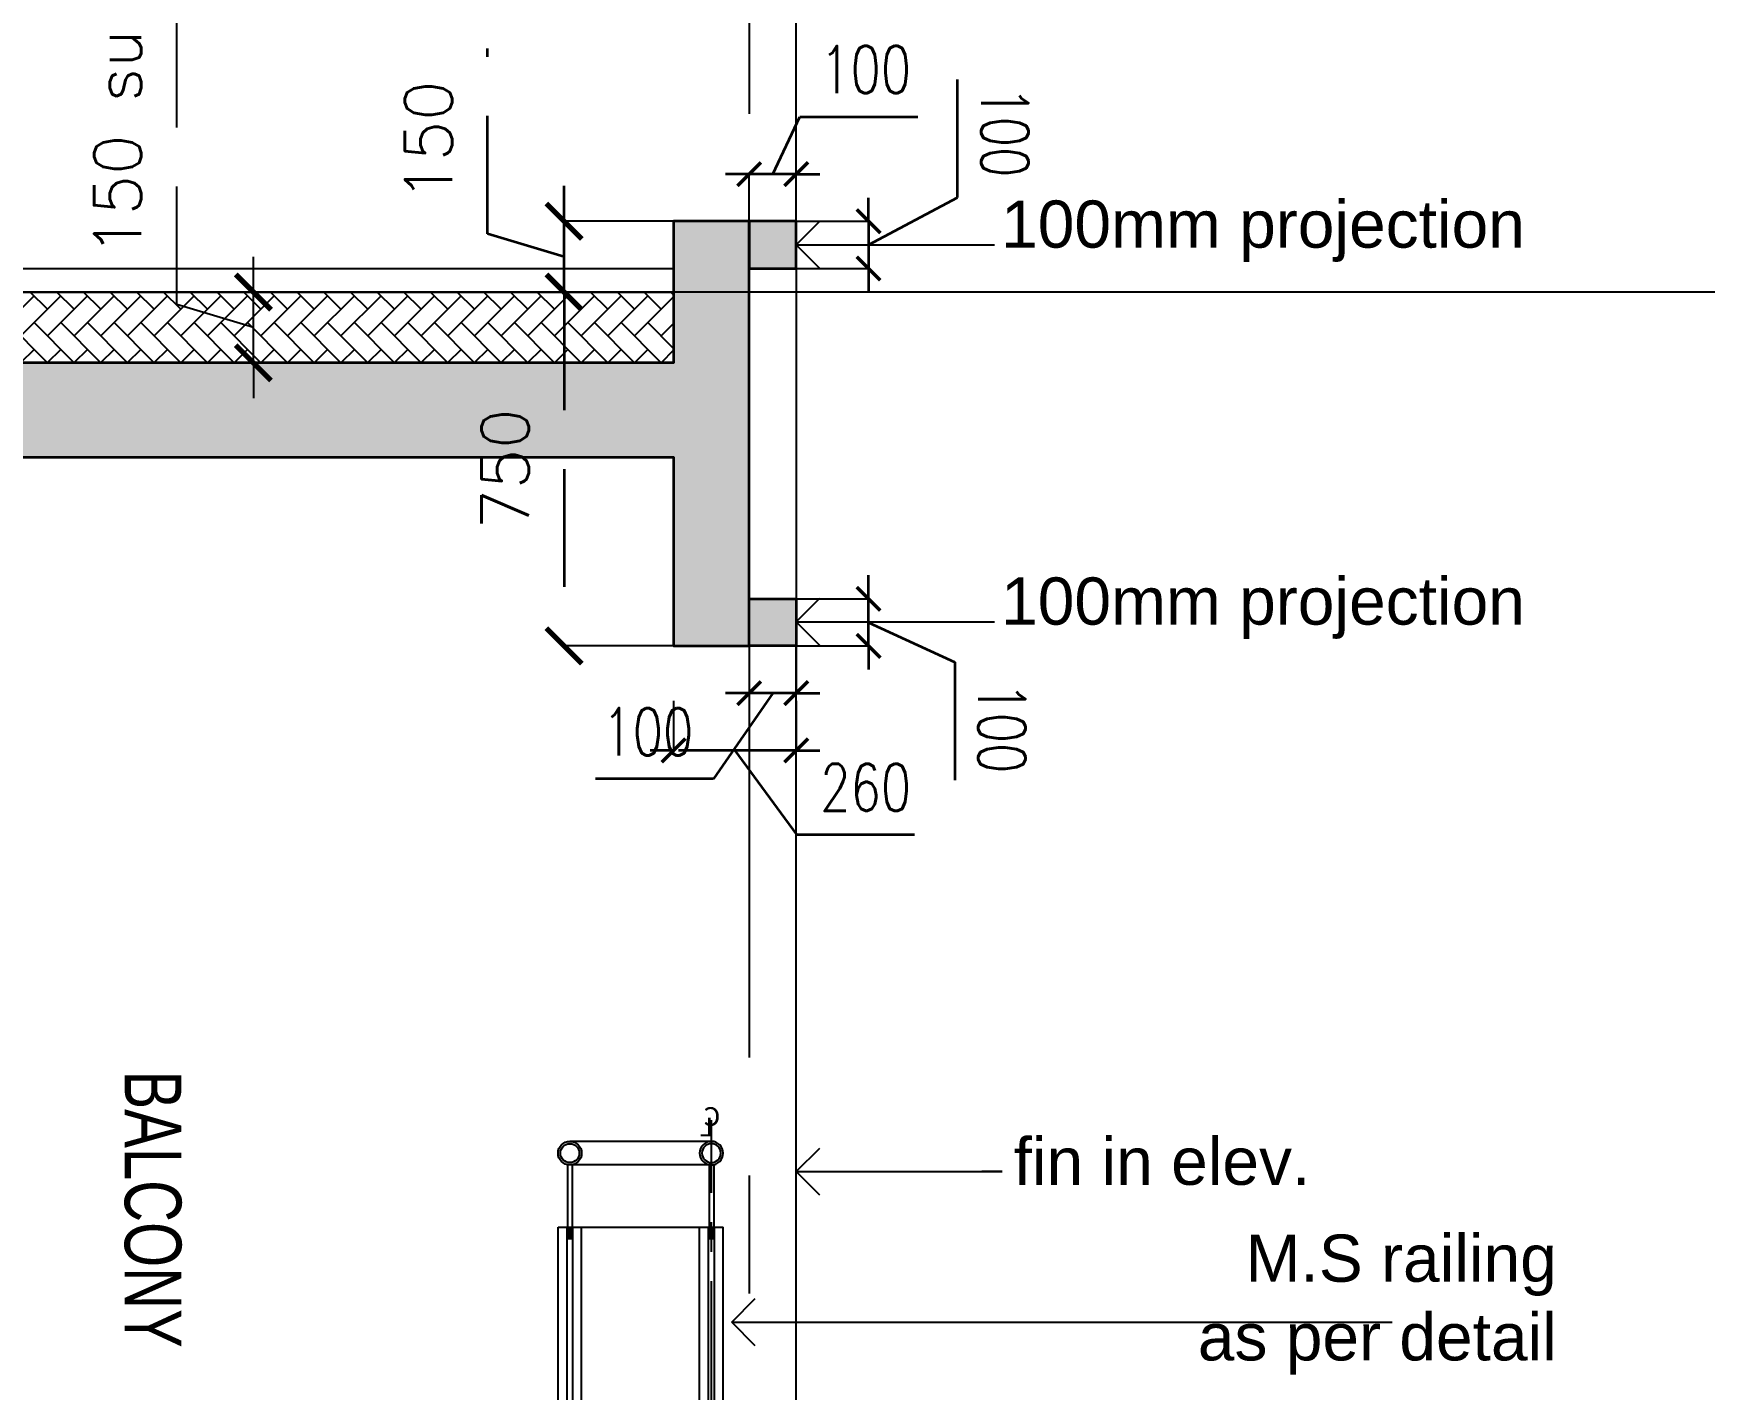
# Model space of a CAD drawing. Header units: millimetres. Extents: x 1066295 to 1300022, y -5734212 to -5454663.
# Drawn here: x 1121144 to 1124686, y -5619320 to -5616445 of the extents above; entities that cross this region are included whole.
import ezdxf

# ---------------------------------------------------------------- set-up
doc = ezdxf.new("R2010")
doc.units = ezdxf.units.MM
doc.header["$LTSCALE"] = 1000
doc.header["$MEASUREMENT"] = 0
for name, pattern in [('AUDIT_D_120904163729-0', [0]), ('T9_PROFILE SECTIONS$0$AUDIT_D_120904163729-0', [0]), ('T9_PROFILE SECTIONS$0$CENTER', [2, 1.25, -0.25, 0.25, -0.25]), ('T9_PROFILE SECTIONS$0$HIDDEN', [0.375, 0.25, -0.125]), ('T9_PROFILE SECTIONS$0$HIDDEN2', [0.1875, 0.125, -0.0625]), ('T9_PROFILE SECTIONS$0$PHANTOM2', [1.25, 0.625, -0.125, 0.125, -0.125, 0.125, -0.125]), ('T9_PROFILE SECTIONS$0$T10(T7 IS SIMILAR BUT MIRROR) - DIMENSION & TEXTING$0$HIDDEN', [0.375, 0.25, -0.125]), ('T9_PROFILE SECTIONS$0$T8_PROFILE SECTIONS$0$HIDDEN', [0.375, 0.25, -0.125])]:
    doc.linetypes.add(name, pattern=pattern)
doc.layers.get('0').update_dxf_attribs({"linetype": 'AUDIT_D_120904163729-0'})
for name, color, linetype in [('T9_PROFILE SECTIONS$0$A-BUILDING LINE TURNS HERE', 252, 'T9_PROFILE SECTIONS$0$PHANTOM2'), ('T9_PROFILE SECTIONS$0$A-DIM', 2, 'Continuous'), ('T9_PROFILE SECTIONS$0$A-SUNK SLAB', 251, 'T9_PROFILE SECTIONS$0$AUDIT_D_120904163729-0'), ('T9_PROFILE SECTIONS$0$DETAIL TEXT', 84, 'T9_PROFILE SECTIONS$0$HIDDEN'), ('T9_PROFILE SECTIONS$0$Elev 01', 8, 'Continuous'), ('T9_PROFILE SECTIONS$0$ELEV 5', 8, 'Continuous'), ('T9_PROFILE SECTIONS$0$F.F.L', 36, 'Continuous'), ('T9_PROFILE SECTIONS$0$GLASS', 5, 'Continuous'), ('T9_PROFILE SECTIONS$0$HATCH 150', 8, 'Continuous'), ('T9_PROFILE SECTIONS$0$Leader', 2, 'T9_PROFILE SECTIONS$0$AUDIT_D_120904163729-0'), ('T9_PROFILE SECTIONS$0$LEVEL', 7, 'Continuous'), ('T9_PROFILE SECTIONS$0$T10(T7 IS SIMILAR BUT MIRROR) - DIMENSION & TEXTING$0$A-DIMENSIONS', 2, 'T9_PROFILE SECTIONS$0$T10(T7 IS SIMILAR BUT MIRROR) - DIMENSION & TEXTING$0$HIDDEN')]:
    doc.layers.add(name, color=color, linetype=linetype)
for name, color, linetype, lineweight in [('T9_PROFILE SECTIONS$0$A-DIMENSION', 2, 'Continuous', 35), ('T9_PROFILE SECTIONS$0$A-SLAB', 3, 'Continuous', 35), ('T9_PROFILE SECTIONS$0$a-Text', 4, 'Continuous', 0), ('T9_PROFILE SECTIONS$0$R0-18-10-2014-T1-1st Podium Floor Plan$0$Text', 7, 'Continuous', 0), ('T9_PROFILE SECTIONS$0$T8_PROFILE SECTIONS$0$A-DIMENSION', 2, 'Continuous', 35)]:
    doc.layers.add(name, color=color, linetype=linetype, lineweight=lineweight)
doc.styles.add('T9_PROFILE SECTIONS$0$arial', font='sanss___.ttf')
doc.styles.add('T9_PROFILE SECTIONS$0$ARIAL ARROW', font='arial.ttf')
doc.styles.add('T9_PROFILE SECTIONS$0$CLUSTER A- TOILET DETAIL$0$texts', font='simplex.shx', dxfattribs={"width": 0.75})
doc.styles.add('T9_PROFILE SECTIONS$0$Romans 1', font='romans.shx', dxfattribs={"height": 100})
doc.styles.add('T9_PROFILE SECTIONS$0$RSP_TXT 500', font='swisscl.ttf', dxfattribs={"height": 250})
doc.styles.add('T9_PROFILE SECTIONS$0$T8_PROFILE SECTIONS$0$Romans 1', font='romans.shx', dxfattribs={"height": 100})
doc.dimstyles.new('T9_PROFILE SECTIONS$0$ALPINE S', dxfattribs={"dimscale": 0, "dimtxt": 100, "dimasz": 75, "dimexe": 0, "dimexo": 0, "dimgap": 75, "dimtad": 1, "dimdec": 0, "dimzin": 0, "dimdsep": 46, "dimtxsty": 'T9_PROFILE SECTIONS$0$Romans 1', "dimblk": 'T9_PROFILE SECTIONS$0$_ArchTick', "dimcen": 0.09, "dimclrd": 256, "dimclre": 256, "dimclrt": 7, "dimadec": 0, "dimazin": 0, "dimtfac": 1, "dimtdec": 0, "dimtofl": 0, "dimtmove": 1, "dimatfit": 0, "dimldrblk": 'T9_PROFILE SECTIONS$0$_Open90', "dimfxl": 1, "dimtolj": 1, "dimtzin": 0, "dimarcsym": 0})
doc.dimstyles.new('T9_PROFILE SECTIONS$0$T8_PROFILE SECTIONS$0$ALPINE S', dxfattribs={"dimscale": 0, "dimtxt": 100, "dimasz": 75, "dimexe": 0, "dimexo": 0, "dimgap": 75, "dimtad": 1, "dimdec": 0, "dimzin": 0, "dimdsep": 46, "dimtxsty": 'T9_PROFILE SECTIONS$0$T8_PROFILE SECTIONS$0$Romans 1', "dimblk": 'T9_PROFILE SECTIONS$0$T8_PROFILE SECTIONS$0$_ArchTick', "dimcen": 0.09, "dimclrd": 256, "dimclre": 256, "dimclrt": 7, "dimadec": 0, "dimazin": 0, "dimtfac": 1, "dimtdec": 0, "dimtofl": 0, "dimtmove": 1, "dimatfit": 0, "dimldrblk": 'T9_PROFILE SECTIONS$0$T8_PROFILE SECTIONS$0$_Open90', "dimfxl": 1, "dimtolj": 1, "dimtzin": 0, "dimarcsym": 0})

# ---------------------------------------------------------------- blocks, each defined once
blk = doc.blocks.new('T9_PROFILE SECTIONS$0$A$C04612184')
at = {"layer": 'T9_PROFILE SECTIONS$0$LEVEL', "color": 8, "linetype": 'T9_PROFILE SECTIONS$0$HIDDEN2', "ltscale": 5}
blk.add_line((89.81805045481178, 74.91499993094112), (-67.827070132691, 74.91499993094112), dxfattribs=at)
blk = doc.blocks.new('T9_PROFILE SECTIONS$0$_ArchTick')
at = {"color": 0, "linetype": 'ByBlock', "const_width": 0.15}
blk.add_lwpolyline([(-0.5, -0.5), (0.5, 0.5)], dxfattribs=at)
blk = doc.blocks.new('*D207')
at = {"layer": 'T9_PROFILE SECTIONS$0$A-DIMENSION', "linetype": 'T9_PROFILE SECTIONS$0$HIDDEN', "transparency": 16777216}
for p, q in [((1365446.794161737, -5672712.128635515), (1365495.544161737, -5672549.628635515)), ((1365495.544161737, -5672549.628635515), (1365888.401304594, -5672549.628635515)), ((1365371.794161764, -5672712.128635515), (1365296.794161764, -5672712.128635515)), ((1365371.794161764, -5672712.128635515), (1365521.79416171, -5672712.128635515)), ((1365521.79416171, -5672712.128635515), (1365596.79416171, -5672712.128635515))]:
    blk.add_line(p, q, dxfattribs=at)
at = {"layer": 'T9_PROFILE SECTIONS$0$A-DIMENSION', "linetype": 'T9_PROFILE SECTIONS$0$HIDDEN', "lineweight": -2, "transparency": 16777216}
for p, q in [((1365371.794161764, -5672944.361768509), (1365371.794161764, -5672712.128635515)), ((1365521.79416171, -5672944.361768509), (1365521.79416171, -5672712.128635515))]:
    blk.add_line(p, q, dxfattribs=at)
at = {"layer": 'T9_PROFILE SECTIONS$0$A-DIMENSION', "linetype": 'ByBlock', "transparency": 16777216, "xscale": 75, "yscale": 75, "zscale": 75}
blk.add_blockref('T9_PROFILE SECTIONS$0$_ArchTick', (1365371.794161764, -5672712.128635515), dxfattribs=at)
at = {"layer": 'T9_PROFILE SECTIONS$0$A-DIMENSION', "linetype": 'ByBlock', "transparency": 16777216, "xscale": 75, "yscale": 75, "zscale": 75, "rotation": 180}
blk.add_blockref('T9_PROFILE SECTIONS$0$_ArchTick', (1365521.79416171, -5672712.128635515), dxfattribs=at)
at = {"layer": 'T9_PROFILE SECTIONS$0$A-DIMENSION', "color": 7, "linetype": 'ByBlock', "transparency": 16777216, "insert": (1365691.972733166, -5672424.628635515), "char_height": 100, "attachment_point": 5, "style": 'T9_PROFILE SECTIONS$0$Romans 1'}
blk.add_mtext('\\A1;150', dxfattribs=at)
blk = doc.blocks.new('T9_PROFILE SECTIONS$0$_Open90')
at = {"color": 0, "linetype": 'ByBlock', "lineweight": -2}
for p, q in [((-0.5, 0.5), (0, 0)), ((0, 0), (-1, 0)), ((0, 0), (-0.5, -0.5))]:
    blk.add_line(p, q, dxfattribs=at)
blk = doc.blocks.new('*D208')
at = {"layer": 'T9_PROFILE SECTIONS$0$T10(T7 IS SIMILAR BUT MIRROR) - DIMENSION & TEXTING$0$A-DIMENSIONS', "lineweight": -2, "transparency": 16777216}
for p, q in [((1365296.794161941, -5672053.53087431), (1365345.544161941, -5671891.03087431)), ((1365345.544161941, -5671891.03087431), (1366186.020352418, -5671891.03087431)), ((1365221.794161764, -5672053.53087431), (1365146.794161764, -5672053.53087431)), ((1365221.794161764, -5672053.53087431), (1365371.794162118, -5672053.53087431)), ((1365371.794162118, -5672053.53087431), (1365446.794162118, -5672053.53087431))]:
    blk.add_line(p, q, dxfattribs=at)
at = {"layer": 'T9_PROFILE SECTIONS$0$T10(T7 IS SIMILAR BUT MIRROR) - DIMENSION & TEXTING$0$A-DIMENSIONS', "linetype": 'T9_PROFILE SECTIONS$0$HIDDEN', "lineweight": -2, "transparency": 16777216}
for p, q in [((1365221.794161764, -5672194.36176851), (1365221.794161764, -5672053.53087431)), ((1365371.794162118, -5672194.36176851), (1365371.794162118, -5672053.53087431))]:
    blk.add_line(p, q, dxfattribs=at)
at = {"layer": 'T9_PROFILE SECTIONS$0$T10(T7 IS SIMILAR BUT MIRROR) - DIMENSION & TEXTING$0$A-DIMENSIONS', "linetype": 'ByBlock', "lineweight": -2, "transparency": 16777216, "xscale": 75, "yscale": 75, "zscale": 75}
blk.add_blockref('T9_PROFILE SECTIONS$0$_ArchTick', (1365221.794161764, -5672053.53087431), dxfattribs=at)
at = {"layer": 'T9_PROFILE SECTIONS$0$T10(T7 IS SIMILAR BUT MIRROR) - DIMENSION & TEXTING$0$A-DIMENSIONS', "linetype": 'ByBlock', "lineweight": -2, "transparency": 16777216, "xscale": 75, "yscale": 75, "zscale": 75, "rotation": 180}
blk.add_blockref('T9_PROFILE SECTIONS$0$_ArchTick', (1365371.794162118, -5672053.53087431), dxfattribs=at)
at = {"layer": 'T9_PROFILE SECTIONS$0$T10(T7 IS SIMILAR BUT MIRROR) - DIMENSION & TEXTING$0$A-DIMENSIONS', "color": 7, "linetype": 'ByBlock', "transparency": 16777216, "insert": (1365765.78225718, -5671766.03087431), "char_height": 100, "attachment_point": 5, "style": 'T9_PROFILE SECTIONS$0$Romans 1', "bg_fill": 3, "box_fill_scale": 1.25, "bg_fill_color": 256, "bg_fill_true_color": 13158600, "bg_fill_transparency": 0}
blk.add_mtext('\\A1;150 sunk', dxfattribs=at)
blk = doc.blocks.new('T9_PROFILE SECTIONS$0$T8_PROFILE SECTIONS$0$_ArchTick')
at = {"color": 0, "linetype": 'ByBlock', "const_width": 0.15}
blk.add_lwpolyline([(-0.5, -0.5), (0.5, 0.5)], dxfattribs=at)
blk = doc.blocks.new('*D209')
at = {"layer": 'T9_PROFILE SECTIONS$0$T8_PROFILE SECTIONS$0$A-DIMENSION', "linetype": 'T9_PROFILE SECTIONS$0$T8_PROFILE SECTIONS$0$HIDDEN', "transparency": 16777216}
for p, q in [((1365621.859045902, -5673104.36177975), (1365621.859045902, -5673054.36177975)), ((1365621.859045902, -5673204.36177975), (1365621.859045902, -5673104.36177975)), ((1365621.859045902, -5673154.36177975), (1365743.399731201, -5673212.168536198)), ((1365621.859045902, -5673204.36177975), (1365621.859045902, -5673254.36177975)), ((1365743.399731201, -5673212.168536198), (1365743.399731201, -5673490.73996477))]:
    blk.add_line(p, q, dxfattribs=at)
at = {"layer": 'T9_PROFILE SECTIONS$0$T8_PROFILE SECTIONS$0$A-DIMENSION', "linetype": 'T9_PROFILE SECTIONS$0$T8_PROFILE SECTIONS$0$HIDDEN', "lineweight": -2, "transparency": 16777216}
for p, q in [((1365521.794131841, -5673104.36177975), (1365621.859045902, -5673104.36177975)), ((1365521.794131841, -5673204.36177975), (1365621.859045902, -5673204.36177975))]:
    blk.add_line(p, q, dxfattribs=at)
at = {"layer": 'T9_PROFILE SECTIONS$0$T8_PROFILE SECTIONS$0$A-DIMENSION', "linetype": 'ByBlock', "transparency": 16777216, "xscale": 50, "yscale": 50, "zscale": 50}
for p, rotation in [((1365621.859045902, -5673104.36177975), 270), ((1365621.859045902, -5673204.36177975), 90.00000000000001)]:
    blk.add_blockref('T9_PROFILE SECTIONS$0$T8_PROFILE SECTIONS$0$_ArchTick', p, dxfattribs=dict(at, rotation=rotation))
at = {"layer": 'T9_PROFILE SECTIONS$0$T8_PROFILE SECTIONS$0$A-DIMENSION', "color": 7, "linetype": 'ByBlock', "transparency": 16777216, "insert": (1365843.399731201, -5673351.454250484), "char_height": 100, "attachment_point": 5, "rotation": 270, "style": 'T9_PROFILE SECTIONS$0$CLUSTER A- TOILET DETAIL$0$texts'}
blk.add_mtext('\\A1;100', dxfattribs=at)
blk = doc.blocks.new('T9_PROFILE SECTIONS$0$T8_PROFILE SECTIONS$0$_Open90')
at = {"color": 0, "linetype": 'ByBlock', "lineweight": -2}
for p, q in [((0, 0), (-1, 0)), ((-0.5, 0.5), (0, 0)), ((0, 0), (-0.5, -0.5))]:
    blk.add_line(p, q, dxfattribs=at)
blk = doc.blocks.new('*D210')
at = {"layer": 'T9_PROFILE SECTIONS$0$T8_PROFILE SECTIONS$0$A-DIMENSION', "linetype": 'T9_PROFILE SECTIONS$0$T8_PROFILE SECTIONS$0$HIDDEN', "lineweight": -2, "transparency": 16777216}
for p, q in [((1365421.794131862, -5673204.36177975), (1365421.794131862, -5673357.504643373)), ((1365521.794131841, -5673204.36177975), (1365521.794131841, -5673357.504643373))]:
    blk.add_line(p, q, dxfattribs=at)
at = {"layer": 'T9_PROFILE SECTIONS$0$T8_PROFILE SECTIONS$0$A-DIMENSION', "linetype": 'T9_PROFILE SECTIONS$0$T8_PROFILE SECTIONS$0$HIDDEN', "transparency": 16777216}
for p, q in [((1365421.794131862, -5673357.504643373), (1365371.794131862, -5673357.504643373)), ((1365521.794131841, -5673357.504643373), (1365421.794131862, -5673357.504643373)), ((1365471.794131851, -5673357.504643373), (1365572.164305571, -5673546.207679235)), ((1365521.794131841, -5673357.504643373), (1365571.794131841, -5673357.504643373)), ((1365572.164305571, -5673546.207679235), (1365850.735734143, -5673546.207679235))]:
    blk.add_line(p, q, dxfattribs=at)
at = {"layer": 'T9_PROFILE SECTIONS$0$T8_PROFILE SECTIONS$0$A-DIMENSION', "linetype": 'ByBlock', "transparency": 16777216, "xscale": 50, "yscale": 50, "zscale": 50}
blk.add_blockref('T9_PROFILE SECTIONS$0$T8_PROFILE SECTIONS$0$_ArchTick', (1365421.794131862, -5673357.504643373), dxfattribs=at)
at = {"layer": 'T9_PROFILE SECTIONS$0$T8_PROFILE SECTIONS$0$A-DIMENSION', "linetype": 'ByBlock', "transparency": 16777216, "xscale": 50, "yscale": 50, "zscale": 50, "rotation": 180}
blk.add_blockref('T9_PROFILE SECTIONS$0$T8_PROFILE SECTIONS$0$_ArchTick', (1365521.794131841, -5673357.504643373), dxfattribs=at)
at = {"layer": 'T9_PROFILE SECTIONS$0$T8_PROFILE SECTIONS$0$A-DIMENSION', "color": 7, "linetype": 'ByBlock', "transparency": 16777216, "insert": (1365711.450019857, -5673646.207679235), "char_height": 100, "attachment_point": 5, "rotation": 180.00000000000003, "style": 'T9_PROFILE SECTIONS$0$CLUSTER A- TOILET DETAIL$0$texts'}
blk.add_mtext('\\A1;100', dxfattribs=at)
blk = doc.blocks.new('*D211')
at = {"layer": 'T9_PROFILE SECTIONS$0$T8_PROFILE SECTIONS$0$A-DIMENSION', "linetype": 'T9_PROFILE SECTIONS$0$T8_PROFILE SECTIONS$0$HIDDEN', "transparency": 16777216}
for p, q in [((1364339.951507343, -5673028.826275661), (1364339.951507343, -5672750.254847089)), ((1364521.729217725, -5673154.36177975), (1364339.951507343, -5673028.826275661)), ((1364521.729217725, -5673104.36177975), (1364521.729217725, -5673054.36177975)), ((1364521.729217725, -5673204.36177975), (1364521.729217725, -5673104.36177975)), ((1364521.729217725, -5673204.36177975), (1364521.729217725, -5673254.36177975))]:
    blk.add_line(p, q, dxfattribs=at)
at = {"layer": 'T9_PROFILE SECTIONS$0$T8_PROFILE SECTIONS$0$A-DIMENSION', "linetype": 'T9_PROFILE SECTIONS$0$T8_PROFILE SECTIONS$0$HIDDEN', "lineweight": -2, "transparency": 16777216}
for p, q in [((1364621.794131862, -5673104.36177975), (1364521.729217725, -5673104.36177975)), ((1364621.794131862, -5673204.36177975), (1364521.729217725, -5673204.36177975))]:
    blk.add_line(p, q, dxfattribs=at)
at = {"layer": 'T9_PROFILE SECTIONS$0$T8_PROFILE SECTIONS$0$A-DIMENSION', "linetype": 'ByBlock', "transparency": 16777216, "xscale": 50, "yscale": 50, "zscale": 50}
for p, rotation in [((1364521.729217725, -5673104.36177975), 270), ((1364521.729217725, -5673204.36177975), 90.00000000000001)]:
    blk.add_blockref('T9_PROFILE SECTIONS$0$T8_PROFILE SECTIONS$0$_ArchTick', p, dxfattribs=dict(at, rotation=rotation))
at = {"layer": 'T9_PROFILE SECTIONS$0$T8_PROFILE SECTIONS$0$A-DIMENSION', "color": 7, "linetype": 'ByBlock', "transparency": 16777216, "insert": (1364439.951507343, -5672889.540561375), "char_height": 100, "attachment_point": 5, "rotation": 270, "style": 'T9_PROFILE SECTIONS$0$CLUSTER A- TOILET DETAIL$0$texts'}
blk.add_mtext('\\A1;100', dxfattribs=at)
blk = doc.blocks.new('*D212')
at = {"layer": 'T9_PROFILE SECTIONS$0$T8_PROFILE SECTIONS$0$A-DIMENSION', "linetype": 'T9_PROFILE SECTIONS$0$T8_PROFILE SECTIONS$0$HIDDEN', "lineweight": -2, "transparency": 16777216}
for p, q in [((1364621.794131862, -5673204.36177975), (1364621.794131862, -5673357.50464337)), ((1364721.794131841, -5673204.36177975), (1364721.794131841, -5673357.50464337))]:
    blk.add_line(p, q, dxfattribs=at)
at = {"layer": 'T9_PROFILE SECTIONS$0$T8_PROFILE SECTIONS$0$A-DIMENSION', "linetype": 'T9_PROFILE SECTIONS$0$T8_PROFILE SECTIONS$0$HIDDEN', "transparency": 16777216}
for p, q in [((1364621.794131862, -5673357.50464337), (1364571.794131862, -5673357.50464337)), ((1364671.794131851, -5673357.50464337), (1364587.568858851, -5673540.11097318)), ((1364621.794131862, -5673357.50464337), (1364721.794131841, -5673357.50464337)), ((1364721.794131841, -5673357.50464337), (1364771.794131841, -5673357.50464337)), ((1364587.568858851, -5673540.11097318), (1364308.997430279, -5673540.11097318))]:
    blk.add_line(p, q, dxfattribs=at)
at = {"layer": 'T9_PROFILE SECTIONS$0$T8_PROFILE SECTIONS$0$A-DIMENSION', "linetype": 'ByBlock', "transparency": 16777216, "xscale": 50, "yscale": 50, "zscale": 50}
blk.add_blockref('T9_PROFILE SECTIONS$0$T8_PROFILE SECTIONS$0$_ArchTick', (1364621.794131862, -5673357.50464337), dxfattribs=at)
at = {"layer": 'T9_PROFILE SECTIONS$0$T8_PROFILE SECTIONS$0$A-DIMENSION', "linetype": 'ByBlock', "transparency": 16777216, "xscale": 50, "yscale": 50, "zscale": 50, "rotation": 180}
blk.add_blockref('T9_PROFILE SECTIONS$0$T8_PROFILE SECTIONS$0$_ArchTick', (1364721.794131841, -5673357.50464337), dxfattribs=at)
at = {"layer": 'T9_PROFILE SECTIONS$0$T8_PROFILE SECTIONS$0$A-DIMENSION', "color": 7, "linetype": 'ByBlock', "transparency": 16777216, "insert": (1364448.283144565, -5673640.11097318), "char_height": 100, "attachment_point": 5, "rotation": 180.00000000000003, "style": 'T9_PROFILE SECTIONS$0$CLUSTER A- TOILET DETAIL$0$texts'}
blk.add_mtext('\\A1;100', dxfattribs=at)
blk = doc.blocks.new('*D213')
at = {"layer": 'T9_PROFILE SECTIONS$0$A-DIMENSION', "linetype": 'T9_PROFILE SECTIONS$0$HIDDEN', "lineweight": -2, "transparency": 16777216}
for p, q in [((1364621.794161763, -5672944.324864885), (1364621.794161763, -5672712.128635501)), ((1365371.794161763, -5672944.324865076), (1365371.794161763, -5672712.128635501))]:
    blk.add_line(p, q, dxfattribs=at)
at = {"layer": 'T9_PROFILE SECTIONS$0$A-DIMENSION', "linetype": 'T9_PROFILE SECTIONS$0$HIDDEN', "transparency": 16777216}
blk.add_line((1365371.794161763, -5672712.128635501), (1364621.794161763, -5672712.128635501), dxfattribs=at)
at = {"layer": 'T9_PROFILE SECTIONS$0$A-DIMENSION', "linetype": 'ByBlock', "transparency": 16777216, "xscale": 75, "yscale": 75, "zscale": 75, "rotation": 180}
blk.add_blockref('T9_PROFILE SECTIONS$0$_ArchTick', (1364621.794161763, -5672712.128635501), dxfattribs=at)
at = {"layer": 'T9_PROFILE SECTIONS$0$A-DIMENSION', "linetype": 'ByBlock', "transparency": 16777216, "xscale": 75, "yscale": 75, "zscale": 75}
blk.add_blockref('T9_PROFILE SECTIONS$0$_ArchTick', (1365371.794161763, -5672712.128635501), dxfattribs=at)
at = {"layer": 'T9_PROFILE SECTIONS$0$A-DIMENSION', "color": 7, "linetype": 'ByBlock', "transparency": 16777216, "insert": (1364996.794161763, -5672587.128635501), "char_height": 100, "attachment_point": 5, "style": 'T9_PROFILE SECTIONS$0$Romans 1'}
blk.add_mtext('\\A1;750', dxfattribs=at)
blk = doc.blocks.new('T9_PROFILE SECTIONS$0$A$C6E3644B4')
at = {"layer": 'T9_PROFILE SECTIONS$0$A-DIM', "ltscale": 0.7}
h = blk.add_hatch(color=8, dxfattribs=at)
edge = h.paths.add_edge_path()
edge.add_arc((0, 1025.000000000233), 25, 0, 360)
edge = h.paths.add_edge_path(flags=17)
edge.add_arc((0, 1025.000000000233), 20, 0, 360)
for points in [[(6.029318510554731, 868.7475443840958), (-5.970681489445269, 868.7475443840958), (-5.970681489445269, 843.7475443840958), (6.029318510554731, 843.7475443840958)], [(6.029318510554731, 130.0000037571881), (-5.970681489445269, 130.0000037571881), (-5.970681489445269, 105.0000037571881), (6.029318510554731, 105.0000037571881)]]:
    blk.add_hatch(color=8, dxfattribs=at).paths.add_polyline_path(points)
at = {"layer": 'T9_PROFILE SECTIONS$0$A-DIM', "color": 5, "linetype": 'T9_PROFILE SECTIONS$0$CENTER', "ltscale": 0.25}
blk.add_line((0, -58.99308032752015), (0, 1094.712154761422), dxfattribs=at)
at = {"layer": 'T9_PROFILE SECTIONS$0$A-DIM', "ltscale": 0.7}
for p, q in [((-5, 1000.135468803113), (-5.000000000931323, 868.4000000003725)), ((5, 1000.135468803113), (4.999999999068677, 868.4000000003725)), ((24.99999999906868, 868.4000000003725), (-25.00000000093132, 868.4000000003725)), ((-25, 100.4000000001397), (-25.00000000093132, 868.4000000003725)), ((25, 100.4000000001397), (24.99999999906868, 868.4000000003725)), ((25, 100.4000000001397), (-25, 100.3999999999069)), ((-5, 100.3999999912921), (-5, 5)), ((5, 100.3999999912921), (5, 5))]:
    blk.add_line(p, q, dxfattribs=at)
blk.add_lwpolyline([(37.5, 5), (-37.5, 5), (-37.5, 0), (37.5, 0)], close=True, dxfattribs=at)
for radius in [25, 20]:
    blk.add_circle((0, 1025.000000000233), radius, dxfattribs=at)
at = {"layer": 'T9_PROFILE SECTIONS$0$GLASS', "ltscale": 0.7}
for points in [[(-5.970681489445269, 868.4000000003725), (-5.970681489445269, 843.7475443840958), (6.029318510554731, 843.7475443840958), (6.029318510554731, 868.4000000003725)], [(-5.970681489445269, 105.0000037571881), (6.029318510554731, 105.0000037571881), (6.029318510554731, 868.4000000003725), (-5.970681489445269, 868.4000000003725)], [(-5.970681489445269, 130.0000037571881), (-5.970681489445269, 105.0000037571881), (6.029318510554731, 105.0000037571881), (6.029318510554731, 130.0000037571881)]]:
    blk.add_lwpolyline(points, close=True, dxfattribs=at)
at = {"layer": 'T9_PROFILE SECTIONS$0$DETAIL TEXT', "color": 0, "char_height": 40, "width": 489.2515201326069, "attachment_point": 1, "style": 'T9_PROFILE SECTIONS$0$arial'}
for s, insert in [('{\\fCalibri|b0|i0|c0|p34;C}', (-17.82033419283107, 1122.699517042609)), ('{\\fCalibri|b0|i0|c0|p34;L}', (-2.775433416478336, 1100.522025397047))]:
    blk.add_mtext(s, dxfattribs=dict(at, insert=insert))
blk = doc.blocks.new('*D225')
at = {"layer": 'T9_PROFILE SECTIONS$0$T8_PROFILE SECTIONS$0$A-DIMENSION', "linetype": 'T9_PROFILE SECTIONS$0$T8_PROFILE SECTIONS$0$HIDDEN', "transparency": 16777216}
for p, q in [((1325400.241139376, -5677944.387577965), (1325400.241139376, -5677894.387577965)), ((1325400.241139376, -5678204.361790348), (1325400.241139376, -5677944.387577965)), ((1325400.241139376, -5678074.374684156), (1325222.102510552, -5678204.967703655)), ((1325222.102510552, -5678204.967703655), (1325222.102510552, -5678497.824846513)), ((1325400.241139376, -5678204.361790348), (1325400.241139376, -5678254.361790348))]:
    blk.add_line(p, q, dxfattribs=at)
at = {"layer": 'T9_PROFILE SECTIONS$0$T8_PROFILE SECTIONS$0$A-DIMENSION', "linetype": 'T9_PROFILE SECTIONS$0$T8_PROFILE SECTIONS$0$HIDDEN', "lineweight": -2, "transparency": 16777216}
for p, q in [((1325505.203251779, -5677944.387577965), (1325400.241139376, -5677944.387577965)), ((1325505.203251779, -5678204.361790348), (1325400.241139376, -5678204.361790348))]:
    blk.add_line(p, q, dxfattribs=at)
at = {"layer": 'T9_PROFILE SECTIONS$0$T8_PROFILE SECTIONS$0$A-DIMENSION', "linetype": 'ByBlock', "transparency": 16777216, "xscale": 50, "yscale": 50, "zscale": 50}
for p, rotation in [((1325400.241139376, -5677944.387577965), 270), ((1325400.241139376, -5678204.361790348), 90.00000000000001)]:
    blk.add_blockref('T9_PROFILE SECTIONS$0$T8_PROFILE SECTIONS$0$_ArchTick', p, dxfattribs=dict(at, rotation=rotation))
at = {"layer": 'T9_PROFILE SECTIONS$0$T8_PROFILE SECTIONS$0$A-DIMENSION', "color": 7, "linetype": 'ByBlock', "transparency": 16777216, "insert": (1325322.102510553, -5678351.396275084), "char_height": 100, "attachment_point": 5, "rotation": 270, "style": 'T9_PROFILE SECTIONS$0$CLUSTER A- TOILET DETAIL$0$texts'}
blk.add_mtext('\\A1;260', dxfattribs=at)
blk = doc.blocks.new('T9_PROFILE SECTIONS$0$78O')
at = {"layer": 'T9_PROFILE SECTIONS$0$HATCH 150'}
h = blk.add_hatch(dxfattribs=at)
h.set_pattern_fill('AR-SAND', color=8, scale=10, angle=-90.00000000000004)
h.set_pattern_definition([(37.49999999999994, (-7656.883818818256, 2956.426590000279), (-0.6299335810960718, 19.26823769013158), [0, -15.19999999999999, 0, -16.99999999999999, 0, -16.24999999999999]), (7.499999999999925, (-7656.883818818256, 2956.426590000279), (17.69776705267729, 28.2214606522974), [0, -8.199999999999994, 0, -13.69999999999999, 0, -5.249999999999997]), (327.4999999999998, (-7669.18381881807, 2956.426590000279), (31.14141861751495, 0.05659053536963368), [0, -4.999999999999994, 0, -17.99999999999998, 0, -23.49999999999998]), (317.4999999999999, (-7669.18381881807, 2956.426590000279), (30.06126604572294, 8.776755649342478), [0, -2.499999999999996, 0, -11.79999999999998, 0, -13.49999999999998])])
h.paths.add_polyline_path([(1364721.794161769, -5673104.361780393), (1364721.794161769, -5673204.361780393), (1364621.794161747, -5673204.361780393), (1364621.794161747, -5673104.361780393)])
h.paths.add_polyline_path([(1365421.794161769, -5673104.361780393), (1365421.794161769, -5673204.361780393), (1365521.794161747, -5673204.361780393), (1365521.794161747, -5673104.361780393)])
at = {"layer": 'T9_PROFILE SECTIONS$0$A-SLAB', "linetype": 'ByBlock'}
for points in [[(1364721.794161769, -5673104.361780393), (1364721.794161769, -5673204.361780393), (1364621.794161747, -5673204.361780393), (1364621.794161747, -5673104.361780393)], [(1365421.794161769, -5673104.361780393), (1365421.794161769, -5673204.361780393), (1365521.794161747, -5673204.361780393), (1365521.794161747, -5673104.361780393)]]:
    blk.add_lwpolyline(points, close=True, dxfattribs=at)
at = {"layer": 'T9_PROFILE SECTIONS$0$ELEV 5', "ltscale": 0.7}
for p, q in [((1365421.794161769, -5673204.361780393), (1364721.794161769, -5673204.361780393)), ((1365521.794161296, -5673204.361779374, 0.01002673903355193), (1366421.794161296, -5673204.361779374, 0.01002673903355193))]:
    blk.add_line(p, q, dxfattribs=at)
at = {"layer": 'T9_PROFILE SECTIONS$0$R0-18-10-2014-T1-1st Podium Floor Plan$0$Text', "char_height": 100.0000000000001, "width": 1133.401091405185, "attachment_point": 9, "rotation": 269.99999999971317, "style": 'T9_PROFILE SECTIONS$0$ARIAL ARROW'}
for insert in [(1364470.090413442, -5674748.650353762, -0.0001936416341934023), (1365269.033053361, -5674748.650353762, -0.0001936416341934023)]:
    blk.add_mtext('100mm projection\\P  ', dxfattribs=dict(at, insert=insert))
at = {"layer": 'T9_PROFILE SECTIONS$0$A-DIMENSION', "linetype": 'ByBlock'}
for base, p1, p2, picture, middle in [((1365521.794161709, -5672712.128635515), (1365371.794161763, -5672944.361768508), (1365521.794161709, -5672944.361768508), '*D207', (1365570.544161737, -5672424.628635515)), ((1364621.794161763, -5672712.128635501), (1365371.794161763, -5672944.324865076), (1364621.794161763, -5672944.324864885), '*D213', (1364996.794161764, -5672587.128635501))]:
    dim = blk.add_linear_dim(base=base, p1=p1, p2=p2, dimstyle='T9_PROFILE SECTIONS$0$ALPINE S', override={"dimscale": 1, "dimfxl": 5, "dimlwd": 65535, "dimarcsym": 1}, dxfattribs=at)
    dim.commit()
    dim.dimension.update_dxf_attribs({"geometry": picture, "text_midpoint": middle})
at = {"layer": 'T9_PROFILE SECTIONS$0$T10(T7 IS SIMILAR BUT MIRROR) - DIMENSION & TEXTING$0$A-DIMENSIONS', "linetype": 'ByBlock'}
dim = blk.add_linear_dim(base=(1365371.794162117, -5672053.530874311), p1=(1365221.794161763, -5672194.361768509), p2=(1365371.794162117, -5672194.361768509), text='<> sunk', dimstyle='T9_PROFILE SECTIONS$0$ALPINE S', override={"dimscale": 1, "dimfxl": 5, "dimtfill": 1, "dimarcsym": 1}, dxfattribs=at)
dim.commit()
dim.dimension.update_dxf_attribs({"geometry": '*D208', "text_midpoint": (1365420.544161941, -5671766.030874311)})
at = {"layer": 'T9_PROFILE SECTIONS$0$T8_PROFILE SECTIONS$0$A-DIMENSION', "linetype": 'ByBlock'}
for base, p1, p2, angle, picture, middle in [((1364521.729217725, -5673104.36177975), (1364621.794131862, -5673204.36177975, -0.0001936416341929113), (1364621.794131862, -5673104.36177975, -0.0001936416341929113), 270, '*D211', (1364339.951507343, -5672978.826275661)), ((1365621.859045901, -5673104.36177975), (1365521.794131841, -5673204.36177975, -0.0001936416341929113), (1365521.794131841, -5673104.36177975, -0.0001936416341929113), 270, '*D209', (1365743.399731201, -5673262.168536198)), ((1364721.794131841, -5673357.50464337), (1364621.794131862, -5673204.36177975), (1364721.794131841, -5673204.36177975, -0.0001936416341929113), 180, '*D212', (1364537.568858851, -5673540.11097318))]:
    dim = blk.add_linear_dim(base=base, p1=p1, p2=p2, angle=angle, dimstyle='T9_PROFILE SECTIONS$0$T8_PROFILE SECTIONS$0$ALPINE S', override={"dimscale": 1, "dimasz": 50, "dimgap": 50, "dimtxsty": 'T9_PROFILE SECTIONS$0$CLUSTER A- TOILET DETAIL$0$texts', "dimfxl": 5, "dimlwd": 65535, "dimarcsym": 1}, dxfattribs=at)
    dim.commit()
    dim.dimension.update_dxf_attribs({"geometry": picture, "text_midpoint": middle, "dimtype": 128})
dim = blk.add_linear_dim(base=(1365421.794131862, -5673357.504643373), p1=(1365521.794131841, -5673204.36177975), p2=(1365421.794131862, -5673204.36177975, -0.0001936416341929113), dimstyle='T9_PROFILE SECTIONS$0$T8_PROFILE SECTIONS$0$ALPINE S', override={"dimscale": 1, "dimasz": 50, "dimgap": 50, "dimtxsty": 'T9_PROFILE SECTIONS$0$CLUSTER A- TOILET DETAIL$0$texts', "dimfxl": 5, "dimlwd": 65535, "dimarcsym": 1}, dxfattribs=at)
dim.commit()
dim.dimension.update_dxf_attribs({"geometry": '*D210', "text_midpoint": (1365622.164305571, -5673546.207679235), "dimtype": 128})
at = {"layer": 'T9_PROFILE SECTIONS$0$Leader'}
for points in [[(1364672.851521799, -5673204.361768509), (1364672.851521799, -5673420.991022079), (1364672.851521799, -5673624.659388009)], [(1365471.794161718, -5673204.361768509), (1365471.794161718, -5673420.991022079), (1365471.794161718, -5673624.659388009)]]:
    blk.add_leader(points, dimstyle='T9_PROFILE SECTIONS$0$ALPINE S', override={"dimscale": 1, "dimasz": 100, "dimtad": 0}, dxfattribs=at)
at = {"layer": 'T9_PROFILE SECTIONS$0$A-SUNK SLAB', "linetype": 'ByBlock'}
h = blk.add_hatch(dxfattribs=at)
h.set_pattern_fill('AR-HBONE', color=256, scale=10, angle=-90.00000000000004)
h.set_pattern_definition([(44.99999999999995, (1.020729541778564e-06, 2956.426590000279), (4.55869353318532e-14, 56.5685424949238), [120, -40]), (134.9999999999999, (28.28427227027714, 2984.710861249827), (4.55869353318532e-14, 56.5685424949238), [120, -39.99999999999999])])
h.paths.add_polyline_path([(1365221.794161802, -5672944.361780393), (1365221.794161802, -5671444.361780393), (1365371.794162156, -5671444.361780393), (1365371.794162156, -5672944.361780393)])
at = {"layer": 'T9_PROFILE SECTIONS$0$HATCH 150'}
h = blk.add_hatch(color=8, dxfattribs=at)
h.dxf.hatch_style = 1
h.paths.add_polyline_path([(1365521.794161748, -5672944.361780393), (1365371.794161802, -5672944.361780393), (1365221.794161802, -5672944.361780393), (1365221.794161802, -5671444.361780393), (1365371.794162156, -5671444.361780393), (1365371.794162156, -5669480.987973061), (1365171.794162156, -5669480.987973061), (1365171.794162156, -5671244.361780393), (1364621.794162156, -5671244.361780393), (1364621.794162122, -5671444.361780393), (1365021.794162122, -5671444.361780393), (1365021.794162122, -5672944.361780393), (1364621.794161802, -5672944.361780233), (1364621.794161769, -5673104.361780393), (1365521.794161747, -5673104.361780397)])
at = {"layer": 'T9_PROFILE SECTIONS$0$A-SLAB', "linetype": 'ByBlock'}
blk.add_lwpolyline([(1365521.794161748, -5672944.361780393), (1365371.794161802, -5672944.361780393), (1365221.794161802, -5672944.361780393), (1365221.794161802, -5671444.361780393), (1365371.794162156, -5671444.361780393), (1365371.794162156, -5669480.987973061), (1365171.794162156, -5669480.987973061), (1365171.794162156, -5671244.361780393), (1364621.794162156, -5671244.361780393), (1364621.794162122, -5671444.361780393), (1365021.794162122, -5671444.361780393), (1365021.794162122, -5672944.361780393), (1364621.794161802, -5672944.361780233), (1364621.794161769, -5673104.361780393), (1365521.794161747, -5673104.361780397)], close=True, dxfattribs=at)
at = {"layer": 'T9_PROFILE SECTIONS$0$A-SUNK SLAB', "linetype": 'ByBlock'}
blk.add_lwpolyline([(1365221.794161802, -5672944.361780393), (1365221.794161802, -5671444.361780393), (1365371.794162156, -5671444.361780393), (1365371.794162156, -5672944.361780393)], close=True, dxfattribs=at)
at = {"layer": 'T9_PROFILE SECTIONS$0$F.F.L', "linetype": 'Continuous', "ltscale": 0.1, "elevation": 0.01002673903355193}
blk.add_lwpolyline([(1365421.794162128, -5671444.361780393), (1365421.794162128, -5672944.361780393)], dxfattribs=at)
blk = doc.blocks.new('T9_PROFILE SECTIONS$0$87i')
at = {"layer": 'T9_PROFILE SECTIONS$0$Elev 01', "ltscale": 0.7}
blk.add_hatch(color=8, dxfattribs=at).paths.add_polyline_path([(1324390.541706132, -5677730.34912995), (1324365.541706132, -5677730.34912995), (1324365.541706132, -5677718.34912995), (1324390.541706132, -5677718.34912995)])
h = blk.add_hatch(color=8, dxfattribs=at)
edge = h.paths.add_edge_path(flags=16)
edge.add_arc((1324546.794161748, -5677724.37844846), 20, -539.9999999999999, -180, ccw=False)
edge = h.paths.add_edge_path()
edge.add_arc((1324546.794161748, -5677724.37844846), 25.00000000000001, -539.9999999999999, -180, ccw=False)
for p, q in [((1323622.194161748, -5677699.37844846), (1324390.194161748, -5677699.378448461)), ((1324390.194161748, -5677699.378448461), (1324390.194161748, -5677749.378448461)), ((1324521.929630551, -5677719.37844846), (1324390.194161748, -5677719.378448461)), ((1324521.794161748, -5678024.361779107), (1324521.794161748, -5677724.37844846)), ((1324571.794161748, -5678024.361779107), (1324571.794161748, -5677724.37844846)), ((1323622.194161748, -5677749.37844846), (1324390.194161748, -5677749.378448461)), ((1324521.929630551, -5677729.37844846), (1324390.194161748, -5677729.378448461)), ((1324390.194161748, -5677749.378448461), (1324390.194161748, -5677999.361779108))]:
    blk.add_line(p, q, dxfattribs=at)
for points in [[(1323626.794165505, -5677730.34912995), (1323626.794165505, -5677718.34912995), (1324390.194161748, -5677718.34912995), (1324390.194161748, -5677730.34912995)], [(1324390.194161748, -5677730.34912995), (1324365.541706132, -5677730.34912995), (1324365.541706132, -5677718.34912995), (1324390.194161748, -5677718.34912995)]]:
    blk.add_lwpolyline(points, close=True, dxfattribs=at)
for radius in [25.00000000000001, 20]:
    blk.add_circle((1324546.794161748, -5677724.37844846), radius, dxfattribs=at)
at = {"layer": 'T9_PROFILE SECTIONS$0$ELEV 5', "ltscale": 0.7}
blk.add_line((1323521.794161747, -5678204.361779107), (1325621.794131878, -5678204.361779107), dxfattribs=at)
at = {"layer": 'T9_PROFILE SECTIONS$0$A-SLAB', "linetype": 'ByBlock', "xscale": -1, "rotation": 270}
blk.add_blockref('T9_PROFILE SECTIONS$0$A$C6E3644B4', (1323521.794161747, -5678024.361779107), dxfattribs=at)
at = {"layer": 'T9_PROFILE SECTIONS$0$a-Text', "linetype": 'ByBlock', "style": 'T9_PROFILE SECTIONS$0$RSP_TXT 500'}
blk.add_text('BALCONY', height=120.0000000000001, rotation=180, dxfattribs=at).set_placement((1324722.072292326, -5676780.990975149))
at = {"layer": 'T9_PROFILE SECTIONS$0$R0-18-10-2014-T1-1st Podium Floor Plan$0$Text', "char_height": 100.0000000000001, "width": 1133.401091405185, "attachment_point": 9, "style": 'T9_PROFILE SECTIONS$0$ARIAL ARROW'}
for s, insert, rotation in [('fin in elev.', (1324478.231577029, -5679293.862150318, -0.0001936416341934023), 269.99999999971317), ('M.S railing \\Pas per detail\\P  ', (1323910.651543362, -5679816.402498809), 269.999999999713)]:
    blk.add_mtext(s, dxfattribs=dict(at, insert=insert, rotation=rotation))
at = {"layer": 'T9_PROFILE SECTIONS$0$T8_PROFILE SECTIONS$0$A-DIMENSION', "linetype": 'ByBlock'}
dim = blk.add_linear_dim(base=(1325400.241139376, -5677944.387577965), p1=(1325505.203251778, -5678204.361790348, -0.0001936416341929113), p2=(1325505.203251778, -5677944.387577965, -0.0001936416341929113), angle=270, dimstyle='T9_PROFILE SECTIONS$0$T8_PROFILE SECTIONS$0$ALPINE S', override={"dimscale": 1, "dimasz": 50, "dimgap": 50, "dimtxsty": 'T9_PROFILE SECTIONS$0$CLUSTER A- TOILET DETAIL$0$texts', "dimfxl": 5, "dimlwd": 65535, "dimarcsym": 1}, dxfattribs=at)
dim.commit()
dim.dimension.update_dxf_attribs({"geometry": '*D225', "text_midpoint": (1325222.102510553, -5678254.967703655), "dimtype": 128})
at = {"layer": 'T9_PROFILE SECTIONS$0$Leader'}
for points, override in [([(1324188.781538315, -5678067.419884259, 0.0001916609562044869), (1324188.781538315, -5679467.270080457, 0.0001916609562044869)], {"dimscale": 1, "dimasz": 100, "dimtad": 0, "dimclrd": 256}), ([(1324507.658110704, -5678204.361779107), (1324507.658110704, -5678640.42568121), (1324507.658110704, -5678597.299725612)], {"dimscale": 1, "dimasz": 100, "dimtad": 0})]:
    blk.add_leader(points, dimstyle='T9_PROFILE SECTIONS$0$ALPINE S', override=override, dxfattribs=at)
blk = doc.blocks.new('T9_PROFILE SECTIONS$0$A$C618E7BDF')
at = {"layer": 'T9_PROFILE SECTIONS$0$A-BUILDING LINE TURNS HERE', "ltscale": 2}
blk.add_line((3623.373823055997, 3827.528173091821), (3623.373823055997, -90972.02256637998), dxfattribs=at)
at = {"linetype": 'ByBlock', "rotation": 90}
blk.add_blockref('T9_PROFILE SECTIONS$0$78O', (-5669480.987957342, -1391171.794162155), dxfattribs=at)
blk.add_blockref('T9_PROFILE SECTIONS$0$87i', (-5674480.987967942, -1352171.794162194), dxfattribs=at)
blk = doc.blocks.new('T9_PROFILE SECTIONS')
at = {"layer": 'T9_PROFILE SECTIONS$0$LEVEL', "linetype": 'ByBlock', "xscale": 1000, "yscale": 1000, "zscale": 1000}
blk.add_blockref('T9_PROFILE SECTIONS$0$A$C04612184', (1171279.544339621, -5689510.053962467, -0.01002673902358399), dxfattribs=at)
at = {"linetype": 'ByBlock'}
blk.add_blockref('T9_PROFILE SECTIONS$0$A$C618E7BDF', (1120782.83473961, -5588795.054031528), dxfattribs=at)

msp = doc.modelspace()

# ---------------------------------------------------------------- block references
at = {"linetype": 'ByBlock'}
msp.add_blockref('T9_PROFILE SECTIONS', (-1745.208350555273, -2398.398782938719, 0.3917381798181951), dxfattribs=at)

doc.saveas('drawing.dxf')
